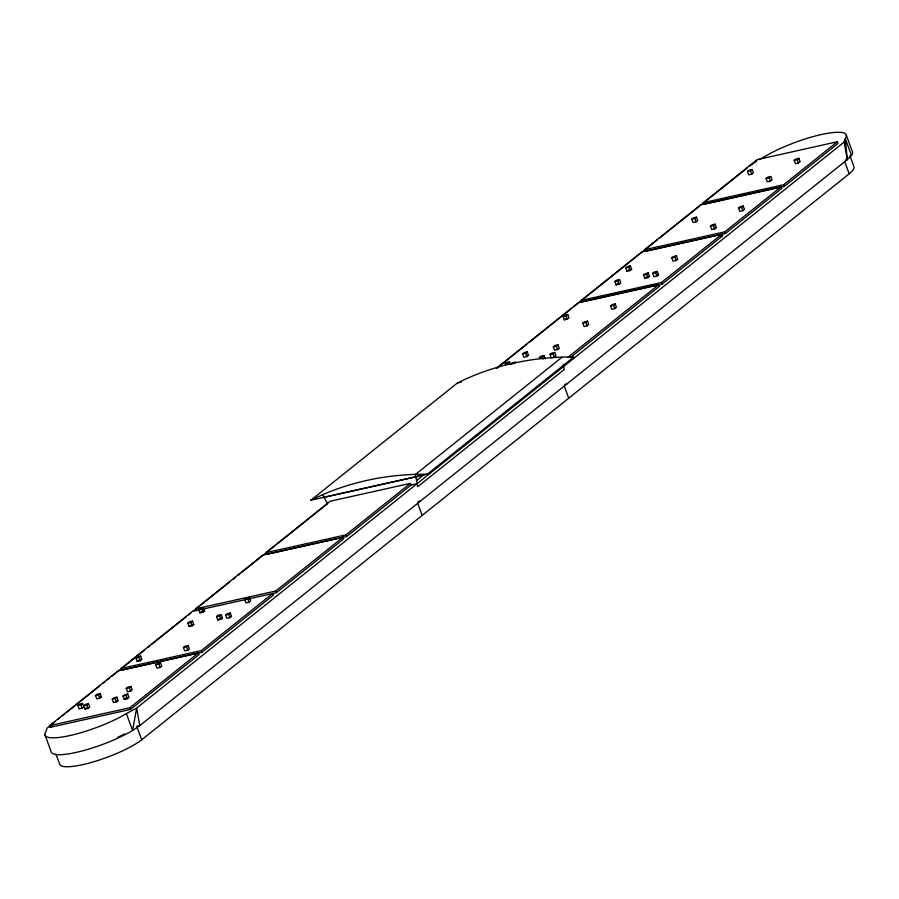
<?xml version="1.0" encoding="UTF-8"?>
<svg xmlns="http://www.w3.org/2000/svg" width="899" height="899" viewBox="0 0 899 899"><rect width="100%" height="100%" fill="white"/><g stroke="black" fill="none" stroke-linecap="round" stroke-linejoin="round"><path stroke-width="1.35" d="M44.95 734.831L51.164 751.699A50.119 10.586 -20.2 0 0 81.82 751.047A50.119 10.586 -20.2 0 0 132.614 730.482L139.783 725.605L847.296 159.629L844.15 142.064L845.262 138.547A50.119 10.586 -20.2 0 0 821.27 134.558A50.119 10.586 -20.2 0 0 764.88 156.482L759.194 159.572M845.262 160.078L847.296 159.629L851.477 155.426A50.119 10.586 -20.2 0 0 852.544 152.133L846.33 135.266M310.852 500.226L457.389 383.008A336.17 277.611 51.3 0 1 573.787 357.038L427.25 474.256A336.17 277.611 51.3 0 0 310.852 500.226L427.25 474.256M323.977 497.304L415.877 476.796M49.569 725.65L118.095 670.845L198.409 652.921L199.027 654.607L130.512 709.412L50.198 727.336L49.569 725.65L129.894 707.727L198.409 652.921M121.005 668.508L201.331 650.584L272.768 593.441L273.386 595.127L201.949 652.269L121.623 670.193L121.005 668.508L192.442 611.365L200.612 609.544M196.106 610.612L195.488 608.926L262.744 555.121L343.07 537.197L343.688 538.883L276.431 592.688L249.18 598.768M265.711 552.75L330.057 501.282L410.371 483.359L411 485.044L346.654 536.512L266.329 554.436L265.711 552.75L346.036 534.826L410.371 483.359M496.338 368.253L578.54 302.502L658.866 284.578L659.484 286.264L570.719 357.274M581.147 300.412L641.672 252.001L721.998 234.077L722.616 235.763L662.091 284.174L581.765 302.098L581.147 300.412L661.473 282.488L721.998 234.077M645.1 251.439L644.471 249.753L700.782 204.714L781.107 186.79L781.725 188.475L725.414 233.515L646.46 251.136M703.355 202.646L757.082 159.674L837.407 141.75L838.025 143.435L784.299 186.419L703.973 204.343L703.355 202.646L783.681 184.722L837.407 141.75M54.805 721.886L47.13 728.021L46.018 731.539A50.119 10.586 -20.2 0 0 70.01 735.528A50.119 10.586 -20.2 0 0 126.399 713.604L136.637 708.052L844.15 142.064M58.087 719.256L60.278 717.503M62.469 715.75L64.661 713.997M66.852 712.244L99.722 685.948M103.014 683.319L105.205 681.566M107.397 679.813L109.588 678.06M111.779 676.306L144.638 650.022M147.93 647.392L150.122 645.639M152.313 643.886L186.273 616.714M188.464 614.961L190.655 613.208M192.847 611.455L230.099 581.653M233.392 579.023L235.583 577.27M237.774 575.517L239.966 573.764M242.157 572.011L275.027 545.715M277.218 543.962L327.607 503.654L322.865 495.349M497.181 367.994L526.769 344.339M528.96 342.586L571.685 308.402M573.877 306.649L657.135 240.044M659.327 238.291L746.979 168.169M749.17 166.427L756.924 160.809M135.996 658.057L137.614 656.764L140.682 656.079L141.918 659.461L140.3 660.754L137.244 661.439L135.996 658.057L139.064 657.383L140.682 656.079M563.032 316.448L564.651 315.156L567.718 314.47L568.955 317.841L567.336 319.145L564.28 319.819L563.032 316.448L566.1 315.763L567.718 314.47M50.198 727.336L52.367 725.594M77.853 705.434L79.472 704.142L82.539 703.456L83.776 706.828L82.157 708.131L79.09 708.817L77.853 705.434L80.91 704.749L82.539 703.456M198.69 609.5L200.308 608.196L203.365 607.51L204.612 610.893L202.994 612.185L199.926 612.871L198.69 609.5L201.747 608.814L203.365 607.51M625.726 267.88L627.345 266.587L630.401 265.902L631.649 269.284L630.03 270.577L626.963 271.262L625.726 267.88L628.783 267.205L630.401 265.902M509.576 361.848L507.946 363.14L504.89 363.825L506.508 362.533L509.576 361.848L510.396 364.095M137.244 661.439L138.862 660.136M564.28 319.819L565.898 318.527M95.508 695.511L97.126 694.219L100.194 693.534L101.43 696.905L99.811 698.208L96.755 698.883L95.508 695.511L98.575 694.826L100.194 693.534M522.544 353.903L524.162 352.61L527.23 351.925L528.466 355.296L526.848 356.588L523.791 357.274L522.544 353.903L525.612 353.217L527.23 351.925M83.809 705.693L85.427 704.4L88.484 703.715L89.731 707.086L88.113 708.39L85.045 709.075L83.809 705.693L86.866 705.007L88.484 703.715M199.926 612.871L201.545 611.578M626.963 271.262L628.581 269.958M187.835 623.108L189.464 621.816L192.521 621.13L193.757 624.513L192.139 625.805L189.082 626.491L187.835 623.108L190.903 622.434L192.521 621.13M614.871 281.499L616.489 280.207L619.557 279.522L620.793 282.893L619.175 284.196L616.118 284.871L614.871 281.499L617.939 280.814L619.557 279.522M85.045 709.075L86.664 707.771M189.082 626.491L190.7 625.187M616.118 284.871L617.737 283.578M112.218 699.164L113.836 697.86L116.892 697.174L118.14 700.557L116.51 701.849L113.454 702.535L112.218 699.164L115.274 698.478L116.892 697.174M126.276 688.432L127.894 687.128L130.962 686.443L132.198 689.825L130.58 691.117L127.523 691.803L126.276 688.432L129.344 687.746L130.962 686.443M155.797 664.743L157.415 663.451L160.472 662.765L161.719 666.148L160.101 667.44L157.033 668.126L155.797 664.743L158.853 664.069L160.472 662.765M553.312 346.812L554.93 345.519L557.998 344.834L559.234 348.216L557.616 349.509L554.559 350.194L553.312 346.812L556.38 346.137L557.998 344.834M582.833 323.134L584.451 321.842L587.508 321.157L588.755 324.528L587.137 325.831L584.069 326.517L582.833 323.134L585.89 322.449L587.508 321.157M216.547 616.579L218.165 615.287L221.233 614.601L222.469 617.973L220.851 619.276L217.794 619.95L216.547 616.579L219.614 615.894L221.233 614.601M643.583 274.97L645.201 273.678L648.269 272.993L649.505 276.364L647.887 277.656L644.83 278.342L643.583 274.97L646.651 274.285L648.269 272.993M543.929 355.566L540.872 356.251L539.254 357.544L542.311 356.869L543.929 355.566L545.176 358.948M183.475 647.527L185.093 646.224L188.161 645.549L189.397 648.921L187.779 650.213L184.711 650.898L183.475 647.527L186.531 646.842L188.161 645.549M217.794 619.95L219.412 618.658M610.511 305.907L612.129 304.615L615.186 303.929L616.433 307.312L614.815 308.604L611.747 309.29L610.511 305.907L613.567 305.233L615.186 303.929M644.83 278.342L646.448 277.049M123.017 696.051L124.635 694.758L127.703 694.073L128.939 697.444L127.321 698.748L124.253 699.433L123.017 696.051L126.074 695.365L127.703 694.073M550.053 354.442L551.671 353.15L554.728 352.464L555.975 355.835L554.357 357.139L551.289 357.813L550.053 354.442L553.11 353.757L554.728 352.464M244.73 599.453L246.36 598.15L249.416 597.475L250.652 600.847L249.034 602.139L245.978 602.824L244.73 599.453L247.798 598.768L249.416 597.475M671.767 257.833L673.396 256.541L676.453 255.855L677.689 259.238L676.07 260.53L673.014 261.216L671.767 257.833L674.834 257.159L676.453 255.855M225.582 614.995L227.2 613.702L230.268 613.017L231.504 616.388L229.886 617.68L226.829 618.366L225.582 614.995L228.638 614.309L230.268 613.017M652.618 273.386L654.236 272.082L657.304 271.408L658.54 274.779L656.922 276.072L653.865 276.757L652.618 273.386L655.674 272.7L657.304 271.408M124.253 699.433L125.882 698.13M562.021 357.195L415.462 474.436L417.664 486.764L564.235 369.511L563.313 364.376M416.012 477.515L419.294 474.886M195.488 608.926L275.802 591.003L343.07 537.197M567.887 357.353L658.866 284.578M644.471 249.753L724.796 231.83L781.107 186.79M416.563 480.594L424.216 474.47M55.974 754.149L59.592 763.959A46.433 9.81 -20.2 0 0 93.44 761.846A46.433 9.81 -20.2 0 0 141.694 739.787L849.207 173.81A46.433 9.81 -20.2 0 0 854.05 166.877L849.982 155.83M747.462 171.439L749.092 170.136L752.148 169.462L753.396 172.844L751.755 174.136L748.698 174.811L747.462 171.439L750.508 170.765L752.148 169.462M691.792 219.142L693.421 217.839L696.478 217.165L697.714 220.547L696.084 221.839L693.028 222.514L691.792 219.142L694.837 218.468L696.478 217.165M766.072 178.463L767.712 177.17L770.769 176.485L772.005 179.867L770.376 181.16L767.319 181.845L766.072 178.463L769.128 177.788L770.769 176.485M710.401 226.166L712.042 224.862L715.087 224.188L716.334 227.571L714.694 228.863L711.648 229.537L710.401 226.166L713.458 225.492L715.087 224.188M794.188 160.303L795.829 159.011L798.885 158.325L800.121 161.708L798.481 163L795.435 163.685L794.188 160.303L797.244 159.629L798.885 158.325M738.517 208.006L740.158 206.714L743.203 206.028L744.451 209.411L742.81 210.703L739.765 211.389L738.517 208.006L741.574 207.332L743.203 206.028M719.897 236.37L722.616 235.763M629.603 269.734L631.649 269.284M647.471 276.825L649.505 276.364M656.495 275.229L658.54 274.779M526.432 355.757L528.466 355.296M457.389 383.008L461.322 382.131M564.786 384.446L566.831 383.985M411 485.044L417.114 483.673M202.904 609.095L246.461 599.375M202.567 611.342L204.612 610.893M220.435 618.433L222.469 617.973M191.723 624.962L193.757 624.513M229.47 616.849L231.504 616.388M99.396 697.366L101.43 696.905M116.095 701.006L118.14 700.557M714.3 228.02L716.334 227.571M851.477 155.426L845.262 138.547L847.296 159.629M844.689 161.539L849.207 173.81M797.244 159.629L798.481 163M783.681 184.722L784.299 186.419M769.128 177.788L770.376 181.16M750.508 170.765L751.755 174.136M741.574 207.332L742.81 210.703M724.796 231.83L725.414 233.515M713.458 225.492L714.694 228.863M694.837 218.468L696.084 221.839M674.834 257.159L676.07 260.53M661.473 282.488L662.091 284.174M655.674 272.7L656.922 276.072M646.651 274.285L647.887 277.656M628.783 267.205L630.03 270.577M617.939 280.814L619.175 284.196M613.567 305.233L614.815 308.604M585.89 322.449L587.137 325.831M566.1 315.763L567.336 319.145M556.38 346.137L557.616 349.509M553.11 353.757L554.357 357.139M564.212 385.907L568.73 398.178M542.311 356.869L543.142 359.117M525.612 353.217L526.848 356.588M417.653 503.148L422.17 515.419M346.036 534.826L346.654 536.512M275.802 591.003L276.431 592.688M247.798 598.768L249.034 602.139M228.638 614.309L229.886 617.68M219.614 615.894L220.851 619.276M201.747 608.814L202.994 612.185M201.331 650.584L201.949 652.269M190.903 622.434L192.139 625.805M186.531 646.842L187.779 650.213M158.853 664.069L160.101 667.44M139.064 657.383L140.3 660.754M129.344 687.746L130.58 691.117M126.074 695.365L127.321 698.748M129.894 707.727L130.512 709.412M141.694 739.787L136.727 726.291L139.783 725.605L136.637 708.052L132.614 730.482L126.399 713.604M115.274 698.478L116.51 701.849M98.575 694.826L99.811 698.208M86.866 705.007L88.113 708.39M80.91 704.749L82.157 708.131M124.792 733.786A46.433 9.81 -20.2 0 1 117.983 737.18M512.464 362.791L510.846 364.084L513.902 363.398L515.52 362.106L512.464 362.791M420.26 501.237L418.226 501.687L420.26 501.237"/></g></svg>
